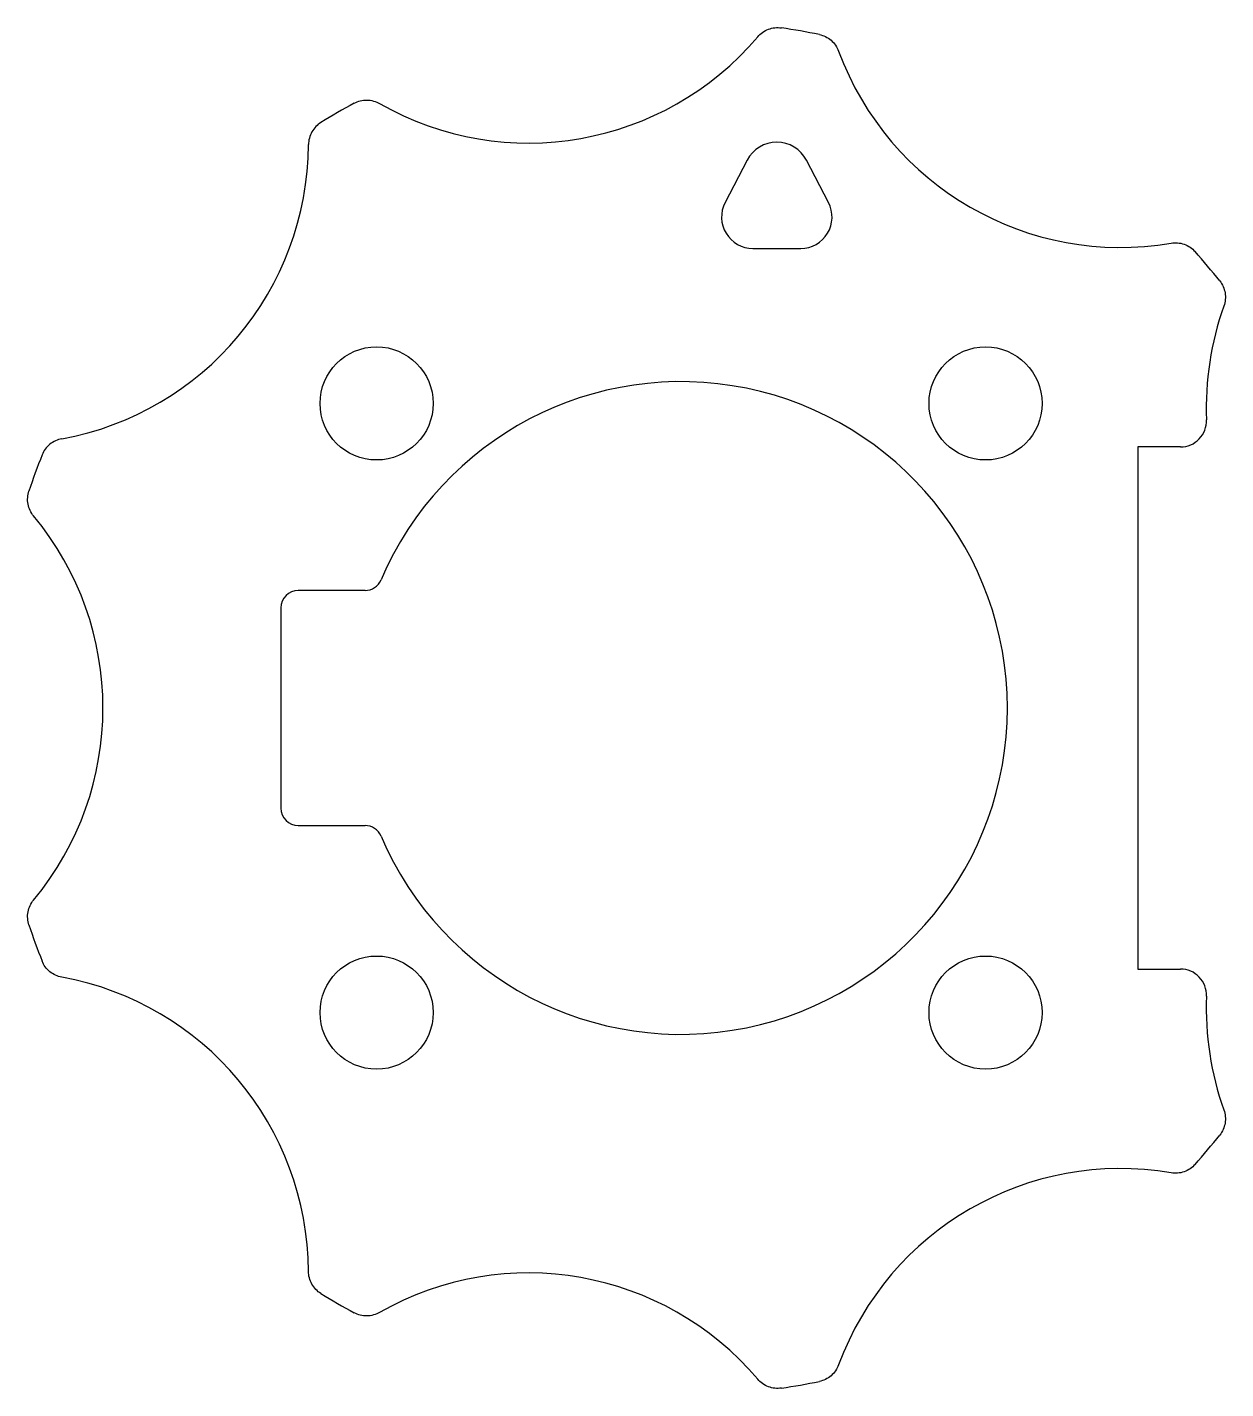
# Model space of a CAD drawing. Extents: x -75 to 63, y -78 to 78.
import ezdxf

# ---------------------------------------------------------------- set-up
doc = ezdxf.new("R2010")
doc.units = 0
doc.layers.add('Shape2DView', color=7, linetype='CONTINUOUS')

msp = doc.modelspace()

# ---------------------------------------------------------------- linework, layer by layer
at = {"layer": 'Shape2DView'}
for p, q in [((7.59765, 62.949), (5.05768, 58.0764)), ((16.9423, 58.0764), (14.4024, 62.949)), ((8.25, 52.8123), (13.75, 52.8123)), ((52.5, 30), (52.5, -30)), ((57.3967, 30), (52.5, 30)), ((-36.3318, 13.5), (-44, 13.5)), ((-46, 11.5), (-46, -11.5)), ((-44, -13.5), (-36.3318, -13.5)), ((52.5, -30), (57.3967, -30))]:
    msp.add_line(p, q, dxfattribs=at)
for centre in [(-35, 35), (35, 35), (-35, -35), (35, -35)]:
    msp.add_circle(centre, 6.5, dxfattribs=at)
for centre, radius, start, end in [((-17.5385, 99.4656), 34.544, -119.706, -40.2942), ((0, 0), 79, 78.3964, 81.6036), ((50.5, 87.4686), 34.544, -159.706, -80.2942), ((0, 0), 79, 118.396, 121.604), ((-77.3705, 64.9215), 34.544, -79.7058, -0.294194), ((11, 61.1754), 3.83686, 27.5318, 152.468), ((8.25, 56.4123), 3.6, 152.468, -90), ((13.75, 56.4123), 3.6, -90, 27.5318), ((0, 0), 79, 38.3964, 41.6036), ((94.909, 34.544), 34.544, 160.294, -177.643), ((0, 0), 37.5, -156.896, 156.896), ((57.3967, 33), 3, -90, 2.35701), ((0, 0), 79, 158.396, 161.604), ((-101, 0), 34.544, -39.7058, 39.7058), ((-36.3318, 15.5), 2, -90, -23.1042), ((-44, 11.5), 2, 90, 180), ((-44, -11.5), 2, 180, -90), ((-36.3318, -15.5), 2, 23.1042, 90), ((0, 0), 79, -161.604, -158.396), ((-77.3705, -64.9215), 34.544, 0.294194, 79.7058), ((57.3967, -33), 3, -2.35701, 90), ((94.909, -34.544), 34.544, 177.643, -160.294), ((0, 0), 79, -41.6036, -38.3964), ((50.5, -87.4686), 34.544, 80.2942, 159.706), ((-17.5385, -99.4656), 34.544, 40.2942, 119.706), ((0, 0), 79, -121.604, -118.396), ((0, 0), 79, -81.6036, -78.3964)]:
    msp.add_arc(centre, radius, start, end, dxfattribs=at)
for points in [[(8.80944, 77.1255), (9.12488, 77.4999), (9.55558, 77.8116), (10.0394, 77.9926), (10.5223, 78.1761), (11.0516, 78.2262), (11.5357, 78.1532)], [(15.89, 77.3855), (16.3698, 77.2885), (16.8501, 77.0603), (17.241, 76.7227), (17.6338, 76.3872), (17.9319, 75.947), (18.1003, 75.4873)], [(-37.57, 69.4946), (-37.1401, 69.7287), (-36.6255, 69.8626), (-36.109, 69.8553), (-35.5925, 69.8508), (-35.0811, 69.7052), (-34.6566, 69.4613)], [(-41.3991, 67.2839), (-41.8168, 67.0286), (-42.1901, 66.65), (-42.442, 66.199), (-42.6964, 65.7494), (-42.8259, 65.2337), (-42.8269, 64.7442)], [(56.3238, 53.419), (56.8061, 53.503), (57.3364, 53.465), (57.8233, 53.2925), (58.3112, 53.1227), (58.7489, 52.8209), (59.0728, 52.4538)], [(61.9148, 49.0668), (62.2201, 48.6841), (62.4413, 48.2006), (62.5238, 47.6907), (62.6091, 47.1812), (62.5545, 46.6523), (62.3879, 46.192)], [(-71.1974, 30.9336), (-71.6793, 30.8476), (-72.1647, 30.6305), (-72.5633, 30.3019), (-72.9636, 29.9754), (-73.2717, 29.5421), (-73.4505, 29.0864)], [(-74.4241, 22.0683), (-74.738, 22.444), (-74.9702, 22.9223), (-75.0643, 23.4302), (-75.1612, 23.9376), (-75.1187, 24.4676), (-74.9628, 24.9316)], [(-74.9628, -24.9316), (-75.1187, -24.4676), (-75.1612, -23.9376), (-75.0643, -23.4302), (-74.9702, -22.9223), (-74.738, -22.444), (-74.4241, -22.0683)], [(-71.1974, -30.9336), (-71.6793, -30.8476), (-72.1647, -30.6305), (-72.5633, -30.3019), (-72.9636, -29.9754), (-73.2717, -29.5421), (-73.4505, -29.0864)], [(62.3879, -46.192), (62.5545, -46.6523), (62.6091, -47.1812), (62.5238, -47.6907), (62.4413, -48.2006), (62.2201, -48.6841), (61.9148, -49.0668)], [(59.0728, -52.4538), (58.7489, -52.8209), (58.3112, -53.1227), (57.8233, -53.2925), (57.3364, -53.465), (56.8061, -53.503), (56.3238, -53.419)], [(-41.3991, -67.2839), (-41.8168, -67.0286), (-42.1901, -66.65), (-42.442, -66.199), (-42.6964, -65.7494), (-42.8259, -65.2337), (-42.8269, -64.7442)], [(-34.6566, -69.4613), (-35.0811, -69.7052), (-35.5925, -69.8508), (-36.109, -69.8553), (-36.6255, -69.8626), (-37.1401, -69.7287), (-37.57, -69.4946)], [(18.1003, -75.4873), (17.9319, -75.947), (17.6338, -76.3872), (17.241, -76.7227), (16.8501, -77.0603), (16.3698, -77.2885), (15.89, -77.3855)], [(11.5357, -78.1532), (11.0516, -78.2262), (10.5223, -78.1761), (10.0394, -77.9926), (9.55558, -77.8116), (9.12488, -77.4999), (8.80944, -77.1255)]]:
    msp.add_open_spline(points, degree=3, knots=[0, 0, 0, 0, 0.5, 0.5, 0.5, 1, 1, 1, 1], dxfattribs=at)

doc.saveas('drawing.dxf')
